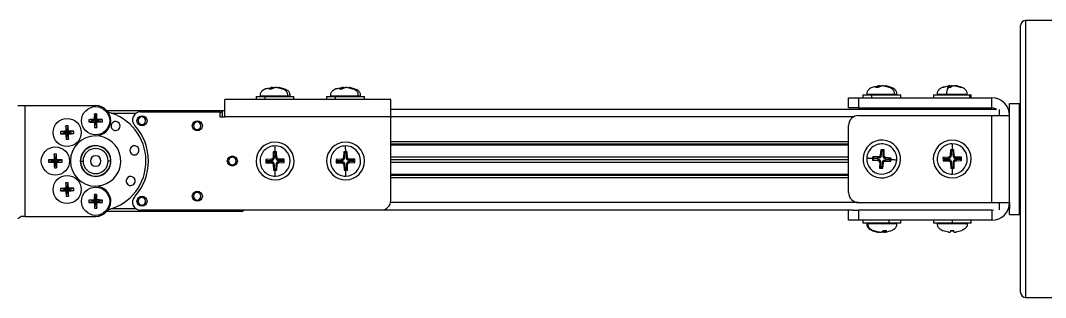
# Model space of a CAD drawing. Header units: millimetres. Extents: x 1258 to 2922, y -135 to 1239.
# Drawn here: x 2714.5 to 2816.4, y 868.8 to 896.3 of the extents above; entities that cross this region are included whole.
import ezdxf

# ---------------------------------------------------------------- set-up
doc = ezdxf.new("R2010")
doc.units = ezdxf.units.MM
doc.header["$LTSCALE"] = 6

msp = doc.modelspace()

# ---------------------------------------------------------------- linework, layer by layer
at = {"color": 7, "linetype": 'Continuous', "lineweight": 25}
for p, q in [((2813.95, 869.27), (2813.95, 895.77)), ((2822.1, 896.27), (2814.45, 896.27)), ((2739.49, 889.62), (2739.22, 889.49)), ((2739.22, 889.49), (2739.5, 889.49)), ((2739.43, 889.62), (2739.47, 889.62)), ((2739.51, 889.62), (2739.49, 889.62)), ((2739.5, 889.49), (2739.81, 889.62)), ((2739.54, 889.5), (2739.52, 889.63)), ((2739.63, 889.62), (2739.52, 889.59)), ((2739.68, 889.62), (2739.63, 889.62)), ((2739.81, 889.62), (2739.84, 889.62)), ((2740.01, 889.62), (2740.07, 889.62)), ((2740.07, 889.62), (2740.54, 889.49)), ((2740.18, 889.63), (2740.16, 889.55)), ((2740.26, 889.62), (2740.22, 889.62)), ((2740.71, 889.49), (2740.26, 889.62)), ((2746.49, 889.62), (2746.22, 889.49)), ((2746.22, 889.49), (2746.5, 889.49)), ((2746.43, 889.62), (2746.47, 889.62)), ((2746.51, 889.62), (2746.49, 889.62)), ((2746.5, 889.49), (2746.81, 889.62)), ((2746.54, 889.5), (2746.52, 889.63)), ((2746.63, 889.62), (2746.52, 889.59)), ((2746.68, 889.62), (2746.63, 889.62)), ((2746.81, 889.62), (2746.84, 889.62)), ((2747.01, 889.62), (2747.07, 889.62)), ((2747.07, 889.62), (2747.54, 889.49)), ((2747.26, 889.62), (2747.22, 889.62)), ((2747.71, 889.49), (2747.26, 889.62)), ((2799.79, 889.77), (2799.53, 889.64)), ((2799.53, 889.64), (2799.81, 889.64)), ((2799.73, 889.77), (2799.78, 889.77)), ((2799.82, 889.77), (2799.79, 889.77)), ((2799.81, 889.64), (2800.11, 889.77)), ((2799.84, 889.65), (2799.82, 889.78)), ((2799.93, 889.77), (2799.83, 889.74)), ((2799.98, 889.77), (2799.93, 889.77)), ((2800.11, 889.77), (2800.15, 889.77)), ((2800.32, 889.77), (2800.37, 889.77)), ((2800.37, 889.77), (2800.84, 889.64)), ((2800.48, 889.78), (2800.47, 889.7)), ((2800.57, 889.77), (2800.53, 889.77)), ((2801.01, 889.64), (2800.57, 889.77)), ((2806.22, 889.64), (2806.74, 889.77)), ((2806.32, 889.64), (2806.24, 889.64)), ((2806.82, 889.77), (2806.29, 889.63)), ((2806.84, 889.77), (2806.66, 889.64)), ((2806.73, 889.77), (2806.78, 889.77)), ((2806.85, 889.77), (2806.84, 889.77)), ((2806.87, 889.64), (2806.85, 889.78)), ((2806.92, 889.77), (2806.87, 889.77)), ((2806.97, 889.64), (2807.19, 889.77)), ((2807.11, 889.77), (2807.09, 889.77)), ((2807.19, 889.77), (2807.22, 889.77)), ((2807.38, 889.77), (2807.43, 889.77)), ((2807.43, 889.77), (2807.94, 889.64)), ((2808.01, 889.63), (2807.49, 889.77)), ((2807.57, 889.77), (2807.52, 889.77)), ((2808.06, 889.64), (2807.57, 889.77)), ((2807.94, 889.64), (2808.06, 889.64)), ((2751.35, 888.44), (2734.85, 888.44)), ((2734.85, 886.69), (2734.85, 888.44)), ((2737.97, 888.74), (2737.97, 888.44)), ((2737.97, 888.74), (2738.86, 888.74)), ((2738.35, 888.8), (2738.35, 888.74)), ((2738.86, 888.44), (2738.86, 888.74)), ((2738.86, 888.74), (2741.72, 888.74)), ((2739.05, 888.8), (2741.12, 888.8)), ((2739.05, 888.74), (2739.05, 888.8)), ((2741.35, 888.74), (2741.35, 888.8)), ((2741.72, 888.44), (2741.72, 888.74)), ((2744.97, 888.74), (2744.97, 888.44)), ((2744.97, 888.74), (2745.86, 888.74)), ((2745.35, 888.8), (2745.35, 888.74)), ((2745.86, 888.44), (2745.86, 888.74)), ((2745.86, 888.74), (2748.72, 888.74)), ((2746.05, 888.8), (2748.12, 888.8)), ((2746.05, 888.74), (2746.05, 888.8)), ((2748.35, 888.74), (2748.35, 888.8)), ((2748.72, 888.44), (2748.72, 888.74)), ((2751.35, 886.69), (2751.35, 888.44)), ((2796.85, 887.59), (2796.85, 888.59)), ((2796.85, 888.59), (2797.85, 888.59)), ((2797.85, 888.59), (2797.85, 887.59)), ((2797.85, 888.59), (2811.1, 888.59)), ((2798.28, 888.89), (2798.28, 888.59)), ((2798.28, 888.89), (2799.16, 888.89)), ((2798.65, 888.95), (2798.65, 888.89)), ((2799.16, 888.59), (2799.16, 888.89)), ((2799.16, 888.89), (2802.03, 888.89)), ((2799.36, 888.95), (2801.42, 888.95)), ((2799.36, 888.89), (2799.36, 888.95)), ((2801.65, 888.89), (2801.65, 888.95)), ((2802.03, 888.59), (2802.03, 888.89)), ((2805.28, 888.89), (2805.28, 888.59)), ((2805.28, 888.89), (2808.9, 888.89)), ((2805.65, 888.95), (2805.65, 888.89)), ((2806.6, 888.95), (2808.55, 888.95)), ((2808.55, 888.89), (2808.55, 888.95)), ((2808.65, 888.89), (2808.65, 888.95)), ((2808.9, 888.59), (2808.9, 888.89)), ((2808.9, 888.89), (2809.03, 888.89)), ((2809.03, 888.59), (2809.03, 888.89)), ((2811.1, 887.59), (2811.1, 888.59)), ((2714.28, 887.82), (2715.01, 887.82)), ((2715.01, 876.82), (2715.01, 887.82)), ((2715.01, 887.82), (2722.01, 887.82)), ((2811.55, 887.44), (2751.35, 887.44)), ((2797.85, 887.59), (2796.85, 887.59)), ((2797.85, 887.59), (2811.1, 887.59)), ((2799.4, 887.59), (2799.4, 887.44)), ((2800.9, 887.44), (2800.9, 887.59)), ((2806.4, 887.59), (2806.4, 887.44)), ((2807.9, 887.44), (2807.9, 887.59)), ((2811.85, 886.84), (2811.85, 887.43)), ((2812.85, 887.44), (2812.74, 887.44)), ((2812.85, 888.02), (2813.85, 888.02)), ((2812.85, 887.44), (2812.85, 888.02)), ((2812.85, 887.19), (2812.85, 887.44)), ((2813.85, 877.02), (2813.85, 888.02)), ((2722.01, 886.32), (2721.34, 886.42)), ((2721.88, 886.44), (2722.01, 886.32)), ((2722.01, 886.32), (2721.89, 886.99)), ((2722.01, 886.32), (2722.11, 886.99)), ((2722.01, 886.32), (2722.13, 886.45)), ((2722.01, 886.32), (2722.68, 886.44)), ((2723.13, 887.32), (2734.6, 887.32)), ((2723.57, 887.07), (2726.05, 887.07)), ((2726.48, 887.19), (2734.35, 887.19)), ((2734.6, 887.32), (2734.35, 887.07)), ((2734.35, 887.19), (2734.35, 886.69)), ((2734.35, 886.69), (2734.85, 886.69)), ((2734.6, 887.32), (2734.6, 886.69)), ((2734.6, 887.32), (2734.85, 887.32)), ((2751.35, 886.69), (2734.85, 886.69)), ((2751.35, 878.44), (2751.35, 886.69)), ((2797.85, 886.84), (2811.1, 886.84)), ((2811.1, 878.19), (2811.1, 886.84)), ((2811.1, 886.84), (2812.85, 886.84)), ((2812.85, 886.84), (2812.85, 887.19)), ((2812.85, 878.19), (2812.85, 886.84)), ((2719.18, 885.15), (2719.06, 885.82)), ((2719.18, 885.15), (2719.28, 885.82)), ((2722.01, 886.32), (2721.34, 886.2)), ((2722.01, 886.32), (2721.89, 886.19)), ((2722.01, 886.32), (2721.91, 885.65)), ((2722.14, 886.2), (2722.01, 886.32)), ((2722.01, 886.32), (2722.68, 886.22)), ((2722.01, 886.32), (2722.13, 885.65)), ((2796.85, 879.19), (2796.85, 885.84)), ((2719.18, 885.15), (2718.51, 885.25)), ((2719.18, 885.15), (2718.51, 885.02)), ((2719.05, 885.27), (2719.18, 885.15)), ((2719.18, 885.15), (2719.06, 885.02)), ((2719.18, 885.15), (2719.08, 884.47)), ((2719.18, 885.15), (2719.3, 885.27)), ((2719.18, 885.15), (2719.85, 885.27)), ((2719.31, 885.03), (2719.18, 885.15)), ((2719.18, 885.15), (2719.85, 885.05)), ((2719.18, 885.15), (2719.3, 884.48)), ((2813.95, 885.02), (2813.85, 885.02)), ((2796.85, 884.24), (2751.35, 884.24)), ((2796.85, 883.99), (2751.35, 883.99)), ((2796.85, 883.9), (2751.35, 883.9)), ((2800.06, 883.44), (2799.99, 882.91)), ((2800.38, 883.42), (2800.06, 883.44)), ((2800.15, 883.34), (2800.06, 883.44)), ((2800.12, 882.9), (2800.15, 883.34)), ((2800.15, 883.34), (2800.28, 883.33)), ((2800.28, 883.33), (2800.24, 882.89)), ((2800.28, 883.33), (2800.38, 883.42)), ((2800.37, 882.88), (2800.38, 883.42)), ((2806.97, 883.43), (2806.96, 882.89)), ((2807.07, 883.33), (2806.97, 883.43)), ((2807.08, 882.89), (2807.07, 883.33)), ((2807.07, 883.33), (2807.2, 883.33)), ((2807.2, 883.33), (2807.3, 883.44)), ((2807.2, 883.33), (2807.21, 882.9)), ((2807.33, 882.9), (2807.3, 883.44)), ((2718.01, 882.32), (2717.34, 882.42)), ((2718.01, 882.32), (2717.34, 882.2)), ((2717.88, 882.44), (2718.01, 882.32)), ((2718.01, 882.32), (2717.89, 882.99)), ((2718.01, 882.32), (2717.89, 882.19)), ((2718.01, 882.32), (2717.91, 881.65)), ((2718.01, 882.32), (2718.11, 882.99)), ((2718.01, 882.32), (2718.13, 882.45)), ((2718.01, 882.32), (2718.68, 882.44)), ((2718.01, 882.32), (2718.13, 881.65)), ((2718.14, 882.2), (2718.01, 882.32)), ((2718.01, 882.32), (2718.68, 882.22)), ((2720.51, 882.32), (2720.76, 882.32)), ((2723.51, 882.32), (2723.26, 882.32)), ((2739.47, 882.5), (2738.93, 882.47)), ((2738.93, 882.47), (2738.93, 882.14)), ((2739.03, 882.37), (2738.93, 882.47)), ((2739.03, 882.37), (2739.47, 882.38)), ((2739.03, 882.24), (2739.03, 882.37)), ((2739.52, 882.51), (2739.47, 882.5)), ((2739.47, 882.38), (2739.47, 882.5)), ((2739.67, 883.23), (2739.65, 882.69)), ((2739.65, 882.69), (2739.65, 882.64)), ((2739.78, 882.69), (2739.65, 882.69)), ((2739.77, 883.13), (2739.67, 883.23)), ((2739.78, 882.69), (2739.77, 883.13)), ((2739.77, 883.13), (2739.9, 883.13)), ((2739.9, 883.13), (2740, 883.24)), ((2739.9, 883.13), (2739.9, 882.7)), ((2739.9, 882.7), (2740.03, 882.7)), ((2740.03, 882.7), (2740, 883.24)), ((2740.04, 882.64), (2740.03, 882.7)), ((2740.22, 882.51), (2740.16, 882.52)), ((2740.22, 882.39), (2740.22, 882.51)), ((2740.76, 882.5), (2740.22, 882.51)), ((2740.22, 882.39), (2740.66, 882.4)), ((2740.66, 882.4), (2740.76, 882.5)), ((2740.66, 882.4), (2740.66, 882.27)), ((2740.76, 882.17), (2740.76, 882.5)), ((2746.47, 882.5), (2745.93, 882.47)), ((2745.93, 882.47), (2745.93, 882.14)), ((2746.03, 882.37), (2745.93, 882.47)), ((2746.03, 882.37), (2746.47, 882.38)), ((2746.03, 882.24), (2746.03, 882.37)), ((2746.52, 882.51), (2746.47, 882.5)), ((2746.47, 882.38), (2746.47, 882.5)), ((2746.67, 883.23), (2746.65, 882.69)), ((2746.65, 882.69), (2746.65, 882.64)), ((2746.78, 882.69), (2746.65, 882.69)), ((2746.77, 883.13), (2746.67, 883.23)), ((2746.78, 882.69), (2746.77, 883.13)), ((2746.77, 883.13), (2746.9, 883.13)), ((2746.9, 883.13), (2747, 883.24)), ((2746.9, 883.13), (2746.9, 882.7)), ((2746.9, 882.7), (2747.03, 882.7)), ((2747.03, 882.7), (2747, 883.24)), ((2747.04, 882.64), (2747.03, 882.7)), ((2747.22, 882.51), (2747.16, 882.52)), ((2747.22, 882.39), (2747.22, 882.51)), ((2747.76, 882.5), (2747.22, 882.51)), ((2747.22, 882.39), (2747.66, 882.4)), ((2747.66, 882.4), (2747.76, 882.5)), ((2747.66, 882.4), (2747.66, 882.27)), ((2747.76, 882.17), (2747.76, 882.5)), ((2796.85, 882.7), (2751.35, 882.7)), ((2796.85, 882.44), (2751.35, 882.44)), ((2799.34, 882.52), (2799.23, 882.42)), ((2799.23, 882.42), (2799.76, 882.36)), ((2799.79, 882.73), (2799.25, 882.75)), ((2799.34, 882.64), (2799.25, 882.75)), ((2799.34, 882.64), (2799.78, 882.61)), ((2799.34, 882.52), (2799.34, 882.64)), ((2799.77, 882.49), (2799.34, 882.52)), ((2799.77, 882.49), (2799.76, 882.36)), ((2799.76, 882.36), (2799.82, 882.35)), ((2799.78, 882.61), (2799.79, 882.73)), ((2799.85, 882.74), (2799.79, 882.73)), ((2799.99, 882.91), (2799.98, 882.85)), ((2800.12, 882.9), (2799.99, 882.91)), ((2800.24, 882.89), (2800.37, 882.88)), ((2800.37, 882.82), (2800.37, 882.88)), ((2800.46, 882.3), (2800.51, 882.3)), ((2800.54, 882.68), (2800.48, 882.69)), ((2800.52, 882.43), (2800.51, 882.3)), ((2800.51, 882.3), (2801.05, 882.29)), ((2800.96, 882.39), (2800.52, 882.43)), ((2800.53, 882.55), (2800.54, 882.68)), ((2800.53, 882.55), (2800.97, 882.52)), ((2801.08, 882.61), (2800.54, 882.68)), ((2800.97, 882.52), (2800.96, 882.39)), ((2800.96, 882.39), (2801.05, 882.29)), ((2800.97, 882.52), (2801.08, 882.61)), ((2806.77, 882.7), (2806.23, 882.67)), ((2806.23, 882.67), (2806.24, 882.34)), ((2806.34, 882.57), (2806.23, 882.67)), ((2806.34, 882.44), (2806.24, 882.34)), ((2806.24, 882.34), (2806.78, 882.33)), ((2806.34, 882.57), (2806.78, 882.58)), ((2806.34, 882.44), (2806.34, 882.57)), ((2806.78, 882.45), (2806.34, 882.44)), ((2806.83, 882.71), (2806.77, 882.7)), ((2806.78, 882.58), (2806.77, 882.7)), ((2806.78, 882.45), (2806.78, 882.33)), ((2806.78, 882.33), (2806.83, 882.32)), ((2806.96, 882.89), (2806.95, 882.84)), ((2807.08, 882.89), (2806.96, 882.89)), ((2807.21, 882.9), (2807.33, 882.9)), ((2807.34, 882.84), (2807.33, 882.9)), ((2807.52, 882.71), (2807.47, 882.72)), ((2807.47, 882.33), (2807.53, 882.34)), ((2807.52, 882.59), (2807.52, 882.71)), ((2808.06, 882.7), (2807.52, 882.71)), ((2807.52, 882.59), (2807.96, 882.6)), ((2807.97, 882.47), (2807.53, 882.46)), ((2807.53, 882.46), (2807.53, 882.34)), ((2807.53, 882.34), (2808.07, 882.37)), ((2807.96, 882.6), (2808.06, 882.7)), ((2807.96, 882.6), (2807.97, 882.47)), ((2807.97, 882.47), (2808.07, 882.37)), ((2808.07, 882.37), (2808.06, 882.7)), ((2739.03, 882.24), (2738.93, 882.14)), ((2738.93, 882.14), (2739.47, 882.13)), ((2739.47, 882.25), (2739.03, 882.24)), ((2739.47, 882.25), (2739.47, 882.13)), ((2739.47, 882.13), (2739.53, 882.12)), ((2739.66, 882), (2739.67, 881.94)), ((2739.79, 881.94), (2739.67, 881.94)), ((2739.67, 881.94), (2739.7, 881.4)), ((2739.8, 881.51), (2739.7, 881.4)), ((2739.8, 881.51), (2739.79, 881.94)), ((2739.92, 881.51), (2739.8, 881.51)), ((2739.92, 881.95), (2740.04, 881.95)), ((2739.92, 881.95), (2739.92, 881.51)), ((2739.92, 881.51), (2740.03, 881.41)), ((2740.03, 881.41), (2740.04, 881.95)), ((2740.04, 881.95), (2740.05, 882)), ((2740.17, 882.13), (2740.22, 882.14)), ((2740.66, 882.27), (2740.22, 882.26)), ((2740.22, 882.26), (2740.22, 882.14)), ((2740.22, 882.14), (2740.76, 882.17)), ((2740.66, 882.27), (2740.76, 882.17)), ((2746.03, 882.24), (2745.93, 882.14)), ((2745.93, 882.14), (2746.47, 882.13)), ((2746.47, 882.25), (2746.03, 882.24)), ((2746.47, 882.25), (2746.47, 882.13)), ((2746.47, 882.13), (2746.53, 882.12)), ((2746.66, 882), (2746.67, 881.94)), ((2746.79, 881.94), (2746.67, 881.94)), ((2746.67, 881.94), (2746.7, 881.4)), ((2746.8, 881.51), (2746.7, 881.4)), ((2746.8, 881.51), (2746.79, 881.94)), ((2746.92, 881.51), (2746.8, 881.51)), ((2746.92, 881.95), (2747.04, 881.95)), ((2746.92, 881.95), (2746.92, 881.51)), ((2746.92, 881.51), (2747.03, 881.41)), ((2747.03, 881.41), (2747.04, 881.95)), ((2747.04, 881.95), (2747.05, 882)), ((2747.17, 882.13), (2747.22, 882.14)), ((2747.66, 882.27), (2747.22, 882.26)), ((2747.22, 882.26), (2747.22, 882.14)), ((2747.22, 882.14), (2747.76, 882.17)), ((2747.66, 882.27), (2747.76, 882.17)), ((2796.85, 882.18), (2751.35, 882.18)), ((2799.94, 882.16), (2799.92, 881.62)), ((2800.03, 881.71), (2799.92, 881.62)), ((2799.92, 881.62), (2800.25, 881.6)), ((2799.93, 882.22), (2799.94, 882.16)), ((2800.06, 882.15), (2799.94, 882.16)), ((2800.03, 881.71), (2800.06, 882.15)), ((2800.15, 881.7), (2800.03, 881.71)), ((2800.19, 882.14), (2800.15, 881.7)), ((2800.15, 881.7), (2800.25, 881.6)), ((2800.19, 882.14), (2800.31, 882.13)), ((2800.25, 881.6), (2800.31, 882.13)), ((2800.31, 882.13), (2800.32, 882.19)), ((2806.96, 882.2), (2806.97, 882.14)), ((2807.09, 882.14), (2806.97, 882.14)), ((2806.97, 882.14), (2807, 881.6)), ((2807.1, 881.71), (2807, 881.6)), ((2807.1, 881.71), (2807.09, 882.14)), ((2807.23, 881.71), (2807.1, 881.71)), ((2807.22, 882.15), (2807.34, 882.15)), ((2807.22, 882.15), (2807.23, 881.71)), ((2807.23, 881.71), (2807.33, 881.61)), ((2807.33, 881.61), (2807.34, 882.15)), ((2807.34, 882.15), (2807.35, 882.2)), ((2796.85, 880.99), (2751.35, 880.99)), ((2796.85, 880.89), (2751.35, 880.89)), ((2796.85, 880.64), (2751.35, 880.64)), ((2719.18, 879.49), (2718.51, 879.59)), ((2719.18, 879.49), (2718.51, 879.37)), ((2719.05, 879.61), (2719.18, 879.49)), ((2719.18, 879.49), (2719.06, 880.16)), ((2719.18, 879.49), (2719.06, 879.36)), ((2719.18, 879.49), (2719.08, 878.82)), ((2719.18, 879.49), (2719.28, 880.16)), ((2719.18, 879.49), (2719.3, 879.62)), ((2719.18, 879.49), (2719.85, 879.61)), ((2719.31, 879.37), (2719.18, 879.49)), ((2719.18, 879.49), (2719.85, 879.39)), ((2719.18, 879.49), (2719.3, 878.82)), ((2722.01, 879.82), (2722.67, 879.91)), ((2813.95, 880.02), (2813.85, 880.02)), ((2722.01, 878.32), (2721.34, 878.42)), ((2722.01, 878.32), (2721.34, 878.2)), ((2721.88, 878.44), (2722.01, 878.32)), ((2722.01, 878.32), (2721.89, 878.99)), ((2722.01, 878.32), (2721.89, 878.19)), ((2722.01, 878.32), (2721.91, 877.65)), ((2722.01, 878.32), (2722.11, 878.99)), ((2722.01, 878.32), (2722.13, 878.45)), ((2722.01, 878.32), (2722.68, 878.44)), ((2722.01, 878.32), (2722.13, 877.65)), ((2722.14, 878.2), (2722.01, 878.32)), ((2722.01, 878.32), (2722.68, 878.22)), ((2734.6, 877.32), (2723.13, 877.32)), ((2726.05, 877.57), (2723.57, 877.57)), ((2750.35, 877.44), (2726.48, 877.44)), ((2734.47, 877.44), (2734.6, 877.32)), ((2734.6, 877.44), (2734.6, 877.32)), ((2736.5, 877.32), (2734.6, 877.32)), ((2797.32, 877.44), (2750.35, 877.44)), ((2796.85, 876.44), (2796.85, 877.44)), ((2797.32, 877.44), (2797.85, 877.44)), ((2797.85, 878.19), (2811.1, 878.19)), ((2797.85, 877.44), (2797.85, 876.44)), ((2811.1, 877.44), (2797.85, 877.44)), ((2811.1, 878.19), (2812.85, 878.19)), ((2811.1, 877.44), (2811.1, 876.44)), ((2811.85, 877.46), (2811.85, 878.19)), ((2812.85, 877.59), (2812.74, 877.59)), ((2812.85, 878.19), (2812.85, 877.84)), ((2812.85, 877.84), (2812.85, 877.59)), ((2812.85, 877.02), (2812.85, 877.59)), ((2714.28, 876.6), (2714.58, 876.82)), ((2715.01, 876.82), (2714.58, 876.82)), ((2715.01, 876.82), (2722.01, 876.82)), ((2797.85, 876.44), (2796.85, 876.44)), ((2811.1, 876.44), (2797.85, 876.44)), ((2798.28, 876.44), (2798.28, 876.14)), ((2800.84, 876.44), (2800.84, 876.14)), ((2802.03, 876.14), (2802.03, 876.44)), ((2805.28, 876.44), (2805.28, 876.14)), ((2807.15, 876.44), (2807.15, 876.14)), ((2809.03, 876.14), (2809.03, 876.44)), ((2812.85, 877.02), (2813.85, 877.02)), ((2800.84, 876.14), (2798.28, 876.14)), ((2798.65, 876.14), (2798.65, 876.09)), ((2800.7, 876.09), (2798.76, 876.09)), ((2799.24, 875.4), (2799.73, 875.27)), ((2799.87, 875.27), (2799.36, 875.4)), ((2799.73, 875.27), (2799.78, 875.27)), ((2799.93, 875.27), (2799.87, 875.27)), ((2800.11, 875.27), (2800.09, 875.27)), ((2800.33, 875.4), (2800.11, 875.27)), ((2800.19, 875.27), (2800.22, 875.27)), ((2800.64, 875.4), (2800.33, 875.4)), ((2800.38, 875.27), (2800.43, 875.27)), ((2800.43, 875.4), (2800.45, 875.26)), ((2800.45, 875.27), (2800.46, 875.27)), ((2800.46, 875.27), (2800.64, 875.4)), ((2800.7, 876.14), (2800.7, 876.09)), ((2802.03, 876.14), (2800.84, 876.14)), ((2801.65, 876.09), (2801.65, 876.14)), ((2807.15, 876.14), (2805.28, 876.14)), ((2805.65, 876.14), (2805.65, 876.09)), ((2807.15, 876.09), (2805.65, 876.09)), ((2806.78, 875.27), (2806.24, 875.4)), ((2806.83, 875.27), (2806.78, 875.27)), ((2806.78, 875.27), (2806.83, 875.27)), ((2806.99, 875.4), (2806.96, 875.27)), ((2806.96, 875.27), (2806.96, 875.27)), ((2807.32, 875.4), (2806.99, 875.4)), ((2806.99, 875.4), (2807.32, 875.4)), ((2809.03, 876.14), (2807.15, 876.14)), ((2807.15, 876.14), (2807.15, 876.09)), ((2808.65, 876.09), (2807.15, 876.09)), ((2807.34, 875.27), (2807.32, 875.4)), ((2807.35, 875.27), (2807.34, 875.27)), ((2807.53, 875.27), (2807.47, 875.27)), ((2807.47, 875.27), (2807.53, 875.27)), ((2808.07, 875.4), (2807.53, 875.27)), ((2808.65, 876.09), (2808.65, 876.14)), ((2814.45, 868.77), (2818.4, 868.77))]:
    msp.add_line(p, q, dxfattribs=at)
at = {"color": 8, "linetype": 'Continuous', "lineweight": 25}
for p, q in [((2814.45, 896.27), (2814.45, 868.77)), ((2739.51, 889.49), (2739.49, 889.62)), ((2746.51, 889.49), (2746.49, 889.62)), ((2799.81, 889.64), (2799.79, 889.77)), ((2806.86, 889.64), (2806.84, 889.77)), ((2806.87, 889.7), (2806.87, 889.77)), ((2807.12, 889.71), (2807.11, 889.77)), ((2738.35, 888.8), (2739.05, 888.8)), ((2741.12, 888.8), (2741.35, 888.8)), ((2745.35, 888.8), (2746.05, 888.8)), ((2748.12, 888.8), (2748.35, 888.8)), ((2798.65, 888.95), (2799.36, 888.95)), ((2801.42, 888.95), (2801.65, 888.95)), ((2805.65, 888.95), (2806.6, 888.95)), ((2808.55, 888.95), (2808.65, 888.95)), ((2799.75, 887.44), (2799.75, 887.59)), ((2807.85, 887.44), (2807.85, 887.59)), ((2797.32, 886.69), (2751.35, 886.69)), ((2812.85, 887.19), (2812.81, 887.19)), ((2797.85, 878.19), (2751.31, 878.19)), ((2812.85, 877.84), (2812.81, 877.84)), ((2798.76, 876.09), (2798.65, 876.09)), ((2800.18, 875.33), (2800.19, 875.27)), ((2800.44, 875.35), (2800.43, 875.27)), ((2800.44, 875.4), (2800.46, 875.27)), ((2801.65, 876.09), (2800.7, 876.09))]:
    msp.add_line(p, q, dxfattribs=at)
at = {"color": 7, "linetype": 'Continuous', "lineweight": 25, "flags": 128}
msp.add_lwpolyline([(2811.1, 877.44), (2811.24, 877.46), (2811.25, 877.46)], dxfattribs=at)
at = {"color": 7, "linetype": 'Continuous', "lineweight": 25}
for centre, radius in [((2722.01, 886.32), 1.4), ((2719.18, 885.15), 1.4), ((2726.62, 886.32), 0.5), ((2732.12, 885.82), 0.5), ((2718.01, 882.32), 1.4), ((2735.6, 882.32), 0.5), ((2719.18, 879.49), 1.4), ((2722.01, 878.32), 1.4), ((2732.12, 878.82), 0.5), ((2726.62, 878.32), 0.5)]:
    msp.add_circle(centre, radius, dxfattribs=at)
for centre, radius, start, end in [((2814.45, 895.77), 0.5, 90, 180), ((2811.1, 886.84), 1.75, 0, 90), ((2722.01, 886.32), 1.5, 0, 90), ((2811.1, 886.84), 0.75, 51.2419, 90), ((2722.3, 869.09), 17.36, 91.3677, 93.1746), ((2724.9, 886.37), 3.56, 179.1873, 182.7885), ((2739.24, 886.63), 17.36, 178.8013, 180.6082), ((2722.06, 883.43), 3.56, 89.1873, 92.7885), ((2704.78, 886.03), 17.36, 1.3677, 3.1746), ((2722.32, 869.09), 17.36, 88.8013, 90.6082), ((2719.12, 886.27), 3.56, 359.1873, 2.7885), ((2722.01, 882.32), 5, 285.3534, 75.6385), ((2726.48, 886.39), 0.8, 90, 222.3419), ((2726.6, 886.32), 0.375, 160.5288, 180), ((2726.6, 886.32), 0.375, 19.4712, 160.5288), ((2726.6, 886.32), 0.375, 0, 19.4712), ((2797.85, 885.84), 1, 90, 180), ((2736.41, 885.45), 17.36, 178.8013, 180.6082), ((2719.23, 882.26), 3.56, 89.1873, 92.7885), ((2701.95, 884.86), 17.36, 1.3677, 3.1746), ((2721.7, 903.55), 17.36, 268.8013, 270.6082), ((2739.24, 886.61), 17.36, 181.3677, 183.1746), ((2721.96, 889.21), 3.56, 269.1873, 272.7885), ((2722.01, 886.32), 1.5, 270, 0), ((2704.78, 886.01), 17.36, 358.8013, 0.6082), ((2721.72, 903.55), 17.36, 271.3677, 273.1746), ((2723.99, 885.8), 0.45, 15.3534, 195.3534), ((2723.99, 885.8), 0.45, 195.3534, 15.3534), ((2722.01, 882.32), 5.25, 317.6581, 42.3419), ((2726.6, 886.32), 0.375, 180, 0), ((2732.1, 885.82), 0.375, 0, 180), ((2732.1, 885.82), 0.375, 180, 0), ((2719.47, 867.92), 17.36, 91.3677, 93.1746), ((2722.07, 885.2), 3.56, 179.1873, 182.7885), ((2718.87, 902.38), 17.36, 268.8013, 270.6082), ((2736.41, 885.44), 17.36, 181.3677, 183.1746), ((2719.13, 888.04), 3.56, 269.1873, 272.7885), ((2719.49, 867.92), 17.36, 88.8013, 90.6082), ((2701.95, 884.84), 17.36, 358.8013, 0.6082), ((2718.89, 902.38), 17.36, 271.3677, 273.1746), ((2722.01, 882.32), 2.5, 90, 270), ((2716.29, 885.1), 3.56, 359.1873, 2.7885), ((2722.01, 882.32), 2.5, 285.3534, 90), ((2800.15, 882.52), 1.87, 85.6524, 265.6524), ((2800.15, 882.52), 1.87, 265.6524, 85.6524), ((2807.15, 882.52), 1.88, 0.9879, 180.9879), ((2722.01, 882.32), 1.53, 105.3534, 285.3534), ((2722.01, 882.32), 1.5, 0, 180), ((2722.01, 882.32), 1.25, 0, 180), ((2722.01, 882.32), 1.53, 285.3534, 105.3534), ((2725.87, 883.38), 0.45, 105.3534, 285.3534), ((2725.87, 883.38), 0.45, 285.3534, 105.3534), ((2739.85, 882.32), 1.88, 0.9879, 180.9879), ((2739.85, 882.32), 1.5, 90.9879, 180.9879), ((2739.85, 882.32), 1.5, 0.9879, 90.9879), ((2746.85, 882.32), 1.88, 0.9879, 180.9879), ((2746.85, 882.32), 1.5, 90.9879, 180.9879), ((2746.85, 882.32), 1.5, 0.9879, 90.9879), ((2800.15, 882.52), 1.5, 85.6524, 175.6524), ((2800.15, 882.52), 1.5, 355.6524, 85.6524), ((2807.15, 882.52), 1.5, 90.9879, 180.9879), ((2807.15, 882.52), 1.5, 0.9879, 90.9879), ((2718.3, 865.09), 17.36, 91.3677, 93.1746), ((2720.9, 882.37), 3.56, 179.1873, 182.7885), ((2735.24, 882.63), 17.36, 178.8013, 180.6082), ((2718.06, 879.43), 3.56, 89.1873, 92.7885), ((2700.78, 882.03), 17.36, 1.3677, 3.1746), ((2718.32, 865.09), 17.36, 88.8013, 90.6082), ((2715.12, 882.27), 3.56, 359.1873, 2.7885), ((2722.01, 882.32), 1.5, 180, 0), ((2722.01, 882.32), 1.25, 180, 0), ((2722.01, 882.32), 0.525, 0, 180), ((2722.01, 882.32), 0.525, 180, 0), ((2735.6, 882.32), 0.375, 70.5288, 289.4712), ((2735.6, 882.32), 0.375, 360, 70.5288), ((2735.6, 882.32), 0.375, 289.4712, 360), ((2739.85, 882.32), 1.88, 180.9879, 0.9879), ((2739.85, 882.32), 1.5, 180.9879, 270.9879), ((2739.47, 882.69), 0.312, 270.9879, 0.9879), ((2739.85, 882.32), 1.5, 270.9879, 0.9879), ((2740.21, 882.7), 0.312, 180.9879, 270.9879), ((2746.85, 882.32), 1.88, 180.9879, 0.9879), ((2746.85, 882.32), 1.5, 180.9879, 270.9879), ((2746.47, 882.69), 0.312, 270.9879, 0.9879), ((2746.85, 882.32), 1.5, 270.9879, 0.9879), ((2747.21, 882.7), 0.312, 180.9879, 270.9879), ((2800.15, 882.52), 1.5, 175.6524, 265.6524), ((2799.75, 882.17), 0.312, 355.6524, 85.6524), ((2799.81, 882.92), 0.312, 265.6524, 355.6524), ((2800.15, 882.52), 1.5, 265.6524, 355.6524), ((2800.5, 882.12), 0.312, 85.6524, 175.6524), ((2800.55, 882.87), 0.312, 175.6524, 265.6524), ((2807.15, 882.52), 1.88, 180.9879, 0.9879), ((2807.15, 882.52), 1.5, 180.9879, 270.9879), ((2806.77, 882.89), 0.312, 270.9879, 0.9879), ((2806.78, 882.14), 0.312, 0.9879, 90.9879), ((2807.15, 882.52), 1.5, 270.9879, 0.9879), ((2807.52, 882.9), 0.312, 180.9879, 270.9879), ((2807.53, 882.15), 0.312, 90.9879, 180.9879), ((2717.7, 899.55), 17.36, 268.8013, 270.6082), ((2735.24, 882.61), 17.36, 181.3677, 183.1746), ((2717.96, 885.21), 3.56, 269.1873, 272.7885), ((2700.78, 882.01), 17.36, 358.8013, 0.6082), ((2717.72, 899.55), 17.36, 271.3677, 273.1746), ((2739.48, 881.94), 0.312, 0.9879, 90.9879), ((2740.23, 881.95), 0.312, 90.9879, 180.9879), ((2746.48, 881.94), 0.312, 0.9879, 90.9879), ((2747.23, 881.95), 0.312, 90.9879, 180.9879), ((2725.49, 880.34), 0.45, 15.3534, 195.3534), ((2725.49, 880.34), 0.45, 195.3534, 15.3534), ((2719.47, 862.26), 17.36, 91.3677, 93.1746), ((2722.07, 879.54), 3.56, 179.1873, 182.7885), ((2718.87, 896.72), 17.36, 268.8013, 270.6082), ((2736.41, 879.8), 17.36, 178.8013, 180.6082), ((2719.23, 876.6), 3.56, 89.1873, 92.7885), ((2736.41, 879.78), 17.36, 181.3677, 183.1746), ((2701.95, 879.2), 17.36, 1.3677, 3.1746), ((2719.49, 862.26), 17.36, 88.8013, 90.6082), ((2701.95, 879.18), 17.36, 358.8013, 0.6082), ((2718.89, 896.72), 17.36, 271.3677, 273.1746), ((2716.29, 879.44), 3.56, 359.1873, 2.7885), ((2722.01, 878.32), 1.5, 0, 90), ((2719.13, 882.38), 3.56, 269.1873, 272.7885), ((2722.3, 861.09), 17.36, 91.3677, 93.1746), ((2724.9, 878.37), 3.56, 179.1873, 182.7885), ((2739.24, 878.63), 17.36, 178.8013, 180.6082), ((2722.06, 875.43), 3.56, 89.1873, 92.7885), ((2722.01, 878.32), 1.5, 270, 0), ((2704.78, 878.03), 17.36, 1.3677, 3.1746), ((2722.32, 861.09), 17.36, 88.8013, 90.6082), ((2721.72, 895.55), 17.36, 271.3677, 273.1746), ((2719.12, 878.27), 3.56, 359.1873, 2.7885), ((2723.07, 878.46), 0.45, 347.9683, 27.3851), ((2726.48, 878.24), 0.8, 137.6581, 270), ((2726.6, 878.32), 0.375, 0, 180), ((2726.6, 878.32), 0.375, 180, 199.4712), ((2726.6, 878.32), 0.375, 340.5288, 0), ((2732.1, 878.82), 0.375, 0, 180), ((2732.1, 878.82), 0.375, 180, 0), ((2750.35, 878.44), 1, 270, 0), ((2797.85, 879.19), 1, 180, 270), ((2721.7, 895.55), 17.36, 268.8013, 270.6082), ((2739.24, 878.61), 17.36, 181.3677, 183.1746), ((2721.96, 881.21), 3.56, 269.1873, 272.7885), ((2704.78, 878.01), 17.36, 358.8013, 0.6082), ((2726.6, 878.32), 0.375, 199.4712, 340.5288), ((2736.5, 877.67), 0.35, 270, 319.9948), ((2811.1, 878.19), 1.75, 270, 0), ((2814.45, 869.27), 0.5, 180, 270)]:
    msp.add_arc(centre, radius, start, end, dxfattribs=at)
for points, knots in [([(2739.23, 889.55), (2739.08, 889.52), (2738.81, 889.47), (2738.54, 889.28), (2738.41, 889.11), (2738.36, 888.97), (2738.35, 888.86), (2738.35, 888.8)], [0, 0, 0, 0, 0.354984, 0.648556, 0.74973, 0.862405, 1, 1, 1, 1]), ([(2739.03, 889.49), (2739.03, 889.49), (2739.01, 889.49), (2739, 889.49), (2738.98, 889.49)], [0, 0, 0, 0, 0.253131, 1, 1, 1, 1]), ([(2739.51, 889.62), (2739.51, 889.62), (2739.52, 889.62), (2739.51, 889.62), (2739.5, 889.62), (2739.48, 889.62), (2739.47, 889.62)], [0, 0, 0, 0, 0.2502728, 0.5, 0.7497272, 1, 1, 1, 1]), ([(2739.68, 889.62), (2739.69, 889.62), (2739.72, 889.62), (2739.77, 889.62), (2739.81, 889.62), (2739.84, 889.62), (2739.85, 889.62)], [0, 0, 0, 0, 0.250273, 0.5, 0.749727, 1, 1, 1, 1]), ([(2740.01, 889.62), (2740, 889.62), (2739.97, 889.62), (2739.92, 889.62), (2739.88, 889.62), (2739.86, 889.62), (2739.84, 889.62)], [0, 0, 0, 0, 0.250273, 0.5, 0.749727, 1, 1, 1, 1]), ([(2740.18, 889.62), (2740.18, 889.62), (2740.17, 889.62), (2740.18, 889.62), (2740.19, 889.62), (2740.21, 889.62), (2740.22, 889.62)], [0, 0, 0, 0, 0.2502728, 0.5, 0.7497272, 1, 1, 1, 1]), ([(2740.54, 889.49), (2740.55, 889.49), (2740.58, 889.49), (2740.61, 889.49), (2740.62, 889.49)], [0, 0, 0, 0, 0.560075, 1, 1, 1, 1]), ([(2741.12, 888.8), (2741.12, 888.88), (2741.11, 889.02), (2741.02, 889.18), (2740.86, 889.35), (2740.72, 889.43), (2740.62, 889.49)], [0, 0, 0, 0, 0.233001, 0.418435, 0.591328, 1, 1, 1, 1]), ([(2740.62, 889.49), (2740.64, 889.49), (2740.67, 889.49), (2740.7, 889.49), (2740.71, 889.49)], [0, 0, 0, 0, 0.5598693, 1, 1, 1, 1]), ([(2741.35, 888.8), (2741.34, 888.86), (2741.34, 888.97), (2741.28, 889.11), (2741.15, 889.27), (2740.95, 889.44), (2740.74, 889.48), (2740.66, 889.49)], [0, 0, 0, 0, 0.16327, 0.29697, 0.417023, 0.765375, 1, 1, 1, 1]), ([(2746.23, 889.55), (2746.08, 889.52), (2745.81, 889.47), (2745.54, 889.28), (2745.41, 889.11), (2745.36, 888.97), (2745.35, 888.86), (2745.35, 888.8)], [0, 0, 0, 0, 0.354984, 0.648556, 0.74973, 0.862405, 1, 1, 1, 1]), ([(2746.03, 889.49), (2746.03, 889.49), (2746.01, 889.49), (2746, 889.49), (2745.98, 889.49)], [0, 0, 0, 0, 0.253131, 1, 1, 1, 1]), ([(2746.51, 889.62), (2746.51, 889.62), (2746.52, 889.62), (2746.51, 889.62), (2746.5, 889.62), (2746.48, 889.62), (2746.47, 889.62)], [0, 0, 0, 0, 0.2502728, 0.5, 0.7497272, 1, 1, 1, 1]), ([(2746.68, 889.62), (2746.69, 889.62), (2746.72, 889.62), (2746.77, 889.62), (2746.81, 889.62), (2746.84, 889.62), (2746.85, 889.62)], [0, 0, 0, 0, 0.250273, 0.5, 0.749727, 1, 1, 1, 1]), ([(2747.01, 889.62), (2747, 889.62), (2746.97, 889.62), (2746.92, 889.62), (2746.88, 889.62), (2746.86, 889.62), (2746.84, 889.62)], [0, 0, 0, 0, 0.250273, 0.5, 0.749727, 1, 1, 1, 1]), ([(2747.18, 889.62), (2747.18, 889.62), (2747.17, 889.62), (2747.18, 889.62), (2747.19, 889.62), (2747.21, 889.62), (2747.22, 889.62)], [0, 0, 0, 0, 0.2502728, 0.5, 0.7497272, 1, 1, 1, 1]), ([(2747.54, 889.49), (2747.55, 889.49), (2747.58, 889.49), (2747.61, 889.49), (2747.62, 889.49)], [0, 0, 0, 0, 0.560075, 1, 1, 1, 1]), ([(2748.12, 888.8), (2748.12, 888.88), (2748.11, 889.02), (2748.02, 889.18), (2747.86, 889.35), (2747.72, 889.43), (2747.62, 889.49)], [0, 0, 0, 0, 0.233001, 0.418435, 0.591328, 1, 1, 1, 1]), ([(2747.62, 889.49), (2747.64, 889.49), (2747.67, 889.49), (2747.7, 889.49), (2747.71, 889.49)], [0, 0, 0, 0, 0.5598693, 1, 1, 1, 1]), ([(2748.35, 888.8), (2748.34, 888.86), (2748.34, 888.97), (2748.28, 889.11), (2748.15, 889.27), (2747.95, 889.44), (2747.74, 889.48), (2747.66, 889.49)], [0, 0, 0, 0, 0.16327, 0.29697, 0.417023, 0.765375, 1, 1, 1, 1]), ([(2799.53, 889.7), (2799.38, 889.67), (2799.11, 889.62), (2798.85, 889.43), (2798.71, 889.26), (2798.66, 889.12), (2798.65, 889.01), (2798.65, 888.95)], [0, 0, 0, 0, 0.354984, 0.648556, 0.74973, 0.862405, 1, 1, 1, 1]), ([(2799.34, 889.64), (2799.33, 889.64), (2799.32, 889.64), (2799.3, 889.64), (2799.29, 889.64)], [0, 0, 0, 0, 0.253131, 1, 1, 1, 1]), ([(2799.82, 889.77), (2799.82, 889.77), (2799.82, 889.77), (2799.82, 889.77), (2799.8, 889.77), (2799.79, 889.77), (2799.78, 889.77)], [0, 0, 0, 0, 0.250273, 0.5, 0.749727, 1, 1, 1, 1]), ([(2799.98, 889.77), (2800, 889.77), (2800.03, 889.77), (2800.07, 889.77), (2800.12, 889.77), (2800.14, 889.77), (2800.15, 889.77)], [0, 0, 0, 0, 0.250273, 0.5, 0.749727, 1, 1, 1, 1]), ([(2800.32, 889.77), (2800.3, 889.77), (2800.27, 889.77), (2800.23, 889.77), (2800.18, 889.77), (2800.16, 889.77), (2800.15, 889.77)], [0, 0, 0, 0, 0.250273, 0.5, 0.749727, 1, 1, 1, 1]), ([(2800.49, 889.77), (2800.48, 889.77), (2800.48, 889.77), (2800.48, 889.77), (2800.5, 889.77), (2800.52, 889.77), (2800.53, 889.77)], [0, 0, 0, 0, 0.250273, 0.5, 0.749727, 1, 1, 1, 1]), ([(2800.84, 889.64), (2800.86, 889.64), (2800.89, 889.64), (2800.92, 889.64), (2800.93, 889.64)], [0, 0, 0, 0, 0.560075, 1, 1, 1, 1]), ([(2801.42, 888.95), (2801.42, 889.03), (2801.41, 889.17), (2801.33, 889.33), (2801.17, 889.5), (2801.03, 889.58), (2800.93, 889.64)], [0, 0, 0, 0, 0.2330012, 0.4184346, 0.591328, 1, 1, 1, 1]), ([(2800.93, 889.64), (2800.94, 889.64), (2800.97, 889.64), (2801, 889.64), (2801.01, 889.64)], [0, 0, 0, 0, 0.559869, 1, 1, 1, 1]), ([(2801.65, 888.95), (2801.65, 889.01), (2801.64, 889.12), (2801.59, 889.26), (2801.45, 889.42), (2801.25, 889.59), (2801.05, 889.63), (2800.96, 889.64)], [0, 0, 0, 0, 0.16327, 0.29697, 0.417023, 0.765375, 1, 1, 1, 1]), ([(2806.29, 889.63), (2806.22, 889.62), (2806.04, 889.58), (2805.85, 889.42), (2805.71, 889.26), (2805.66, 889.12), (2805.65, 889.01), (2805.65, 888.95)], [0, 0, 0, 0, 0.195474, 0.561645, 0.687838, 0.828378, 1, 1, 1, 1]), ([(2806.6, 888.95), (2806.61, 889.03), (2806.61, 889.17), (2806.65, 889.33), (2806.71, 889.5), (2806.77, 889.58), (2806.82, 889.64)], [0, 0, 0, 0, 0.233001, 0.418435, 0.591328, 1, 1, 1, 1]), ([(2806.66, 889.64), (2806.69, 889.64), (2806.74, 889.64), (2806.79, 889.64), (2806.82, 889.64)], [0, 0, 0, 0, 0.560075, 1, 1, 1, 1]), ([(2806.85, 889.77), (2806.85, 889.77), (2806.85, 889.77), (2806.84, 889.77), (2806.82, 889.77), (2806.79, 889.77), (2806.78, 889.77)], [0, 0, 0, 0, 0.250273, 0.5, 0.749727, 1, 1, 1, 1]), ([(2806.82, 889.64), (2806.85, 889.64), (2806.9, 889.64), (2806.95, 889.64), (2806.97, 889.64)], [0, 0, 0, 0, 0.5598693, 1, 1, 1, 1]), ([(2806.92, 889.77), (2806.94, 889.77), (2806.97, 889.77), (2807.01, 889.77), (2807.05, 889.77), (2807.08, 889.77), (2807.09, 889.77)], [0, 0, 0, 0, 0.250273, 0.5, 0.749727, 1, 1, 1, 1]), ([(2807.38, 889.77), (2807.36, 889.77), (2807.33, 889.77), (2807.29, 889.77), (2807.25, 889.77), (2807.23, 889.77), (2807.22, 889.77)], [0, 0, 0, 0, 0.250273, 0.5, 0.749727, 1, 1, 1, 1]), ([(2807.45, 889.77), (2807.45, 889.77), (2807.45, 889.77), (2807.46, 889.77), (2807.49, 889.77), (2807.51, 889.77), (2807.52, 889.77)], [0, 0, 0, 0, 0.2502728, 0.5, 0.7497272, 1, 1, 1, 1]), ([(2808.65, 888.95), (2808.65, 889.01), (2808.64, 889.12), (2808.59, 889.26), (2808.45, 889.42), (2808.26, 889.58), (2808.08, 889.62), (2808.01, 889.63)], [0, 0, 0, 0, 0.171622, 0.312162, 0.438355, 0.804526, 1, 1, 1, 1]), ([(2739.82, 883.82), (2739.82, 883.81), (2739.82, 883.81), (2739.82, 883.71), (2739.83, 883.52), (2739.83, 883.35), (2739.83, 883.23)], [0, 0, 0, 0, 0.233001, 0.418435, 0.591328, 1, 1, 1, 1]), ([(2746.82, 883.82), (2746.82, 883.81), (2746.82, 883.81), (2746.82, 883.71), (2746.83, 883.52), (2746.83, 883.35), (2746.83, 883.23)], [0, 0, 0, 0, 0.233001, 0.418435, 0.591328, 1, 1, 1, 1]), ([(2807.14, 883.43), (2807.1, 883.43), (2807.05, 883.43), (2806.99, 883.43), (2806.97, 883.43)], [0, 0, 0, 0, 0.559869, 1, 1, 1, 1]), ([(2807.13, 884.02), (2807.13, 884.01), (2807.13, 884.01), (2807.13, 883.91), (2807.13, 883.72), (2807.13, 883.55), (2807.14, 883.43)], [0, 0, 0, 0, 0.233001, 0.418435, 0.591328, 1, 1, 1, 1]), ([(2807.3, 883.44), (2807.27, 883.44), (2807.21, 883.44), (2807.16, 883.44), (2807.14, 883.43)], [0, 0, 0, 0, 0.560075, 1, 1, 1, 1]), ([(2739.52, 882.51), (2739.54, 882.52), (2739.57, 882.53), (2739.6, 882.56), (2739.63, 882.59), (2739.64, 882.62), (2739.65, 882.64)], [0, 0, 0, 0, 0.250273, 0.5, 0.749727, 1, 1, 1, 1]), ([(2739.83, 883.23), (2739.8, 883.23), (2739.75, 883.23), (2739.69, 883.23), (2739.67, 883.23)], [0, 0, 0, 0, 0.559869, 1, 1, 1, 1]), ([(2740, 883.24), (2739.96, 883.24), (2739.91, 883.24), (2739.85, 883.24), (2739.83, 883.23)], [0, 0, 0, 0, 0.560075, 1, 1, 1, 1]), ([(2740.04, 882.64), (2740.04, 882.63), (2740.05, 882.6), (2740.08, 882.57), (2740.12, 882.54), (2740.15, 882.53), (2740.16, 882.52)], [0, 0, 0, 0, 0.250273, 0.5, 0.749727, 1, 1, 1, 1]), ([(2746.52, 882.51), (2746.54, 882.52), (2746.57, 882.53), (2746.6, 882.56), (2746.63, 882.59), (2746.64, 882.62), (2746.65, 882.64)], [0, 0, 0, 0, 0.250273, 0.5, 0.749727, 1, 1, 1, 1]), ([(2746.83, 883.23), (2746.8, 883.23), (2746.75, 883.23), (2746.69, 883.23), (2746.67, 883.23)], [0, 0, 0, 0, 0.559869, 1, 1, 1, 1]), ([(2747, 883.24), (2746.96, 883.24), (2746.91, 883.24), (2746.85, 883.24), (2746.83, 883.23)], [0, 0, 0, 0, 0.560075, 1, 1, 1, 1]), ([(2747.04, 882.64), (2747.04, 882.63), (2747.05, 882.6), (2747.08, 882.57), (2747.12, 882.54), (2747.15, 882.53), (2747.16, 882.52)], [0, 0, 0, 0, 0.250273, 0.5, 0.749727, 1, 1, 1, 1]), ([(2798.66, 882.63), (2798.66, 882.63), (2798.67, 882.63), (2798.77, 882.62), (2798.96, 882.61), (2799.12, 882.6), (2799.24, 882.59)], [0, 0, 0, 0, 0.233001, 0.418435, 0.591328, 1, 1, 1, 1]), ([(2799.24, 882.59), (2799.24, 882.56), (2799.23, 882.5), (2799.23, 882.45), (2799.23, 882.42)], [0, 0, 0, 0, 0.559869, 1, 1, 1, 1]), ([(2799.25, 882.75), (2799.25, 882.72), (2799.24, 882.67), (2799.24, 882.61), (2799.24, 882.59)], [0, 0, 0, 0, 0.560075, 1, 1, 1, 1]), ([(2799.93, 882.22), (2799.93, 882.23), (2799.92, 882.26), (2799.89, 882.3), (2799.86, 882.33), (2799.83, 882.34), (2799.82, 882.35)], [0, 0, 0, 0, 0.250273, 0.5, 0.749727, 1, 1, 1, 1]), ([(2799.85, 882.74), (2799.86, 882.74), (2799.89, 882.75), (2799.93, 882.78), (2799.96, 882.81), (2799.97, 882.84), (2799.98, 882.85)], [0, 0, 0, 0, 0.250273, 0.5, 0.749727, 1, 1, 1, 1]), ([(2800.46, 882.3), (2800.44, 882.3), (2800.41, 882.29), (2800.37, 882.26), (2800.34, 882.23), (2800.33, 882.2), (2800.32, 882.19)], [0, 0, 0, 0, 0.250273, 0.5, 0.749727, 1, 1, 1, 1]), ([(2800.37, 882.82), (2800.38, 882.81), (2800.38, 882.78), (2800.41, 882.74), (2800.44, 882.71), (2800.47, 882.7), (2800.48, 882.69)], [0, 0, 0, 0, 0.250273, 0.5, 0.749727, 1, 1, 1, 1]), ([(2801.05, 882.29), (2801.05, 882.32), (2801.06, 882.37), (2801.06, 882.43), (2801.06, 882.45)], [0, 0, 0, 0, 0.5600747, 1, 1, 1, 1]), ([(2801.06, 882.45), (2801.07, 882.48), (2801.07, 882.54), (2801.07, 882.59), (2801.08, 882.61)], [0, 0, 0, 0, 0.559869, 1, 1, 1, 1]), ([(2801.65, 882.41), (2801.64, 882.41), (2801.63, 882.41), (2801.53, 882.41), (2801.35, 882.43), (2801.18, 882.44), (2801.06, 882.45)], [0, 0, 0, 0, 0.233001, 0.418435, 0.591328, 1, 1, 1, 1]), ([(2806.83, 882.71), (2806.84, 882.72), (2806.87, 882.73), (2806.91, 882.76), (2806.93, 882.79), (2806.94, 882.82), (2806.95, 882.84)], [0, 0, 0, 0, 0.250273, 0.5, 0.749727, 1, 1, 1, 1]), ([(2806.96, 882.2), (2806.95, 882.21), (2806.94, 882.24), (2806.91, 882.27), (2806.88, 882.3), (2806.85, 882.31), (2806.83, 882.32)], [0, 0, 0, 0, 0.250273, 0.5, 0.749727, 1, 1, 1, 1]), ([(2807.34, 882.84), (2807.35, 882.83), (2807.36, 882.8), (2807.39, 882.77), (2807.42, 882.74), (2807.45, 882.73), (2807.47, 882.72)], [0, 0, 0, 0, 0.250273, 0.5, 0.749727, 1, 1, 1, 1]), ([(2807.47, 882.33), (2807.46, 882.32), (2807.43, 882.31), (2807.4, 882.28), (2807.37, 882.25), (2807.36, 882.22), (2807.35, 882.2)], [0, 0, 0, 0, 0.250273, 0.5, 0.749727, 1, 1, 1, 1]), ([(2739.66, 882), (2739.65, 882.01), (2739.64, 882.04), (2739.61, 882.07), (2739.57, 882.1), (2739.54, 882.11), (2739.53, 882.12)], [0, 0, 0, 0, 0.250273, 0.5, 0.749727, 1, 1, 1, 1]), ([(2739.7, 881.4), (2739.73, 881.4), (2739.78, 881.4), (2739.84, 881.4), (2739.86, 881.4)], [0, 0, 0, 0, 0.560075, 1, 1, 1, 1]), ([(2739.86, 881.4), (2739.89, 881.4), (2739.95, 881.41), (2740, 881.41), (2740.03, 881.41)], [0, 0, 0, 0, 0.559869, 1, 1, 1, 1]), ([(2739.87, 880.82), (2739.87, 880.82), (2739.87, 880.83), (2739.87, 880.93), (2739.87, 881.12), (2739.86, 881.29), (2739.86, 881.4)], [0, 0, 0, 0, 0.233001, 0.418435, 0.591328, 1, 1, 1, 1]), ([(2740.17, 882.13), (2740.16, 882.12), (2740.13, 882.11), (2740.09, 882.08), (2740.06, 882.05), (2740.05, 882.02), (2740.05, 882)], [0, 0, 0, 0, 0.250273, 0.5, 0.749727, 1, 1, 1, 1]), ([(2746.66, 882), (2746.65, 882.01), (2746.64, 882.04), (2746.61, 882.07), (2746.57, 882.1), (2746.54, 882.11), (2746.53, 882.12)], [0, 0, 0, 0, 0.250273, 0.5, 0.749727, 1, 1, 1, 1]), ([(2746.7, 881.4), (2746.73, 881.4), (2746.78, 881.4), (2746.84, 881.4), (2746.86, 881.4)], [0, 0, 0, 0, 0.560075, 1, 1, 1, 1]), ([(2746.86, 881.4), (2746.89, 881.4), (2746.95, 881.41), (2747, 881.41), (2747.03, 881.41)], [0, 0, 0, 0, 0.559869, 1, 1, 1, 1]), ([(2746.87, 880.82), (2746.87, 880.82), (2746.87, 880.83), (2746.87, 880.93), (2746.87, 881.12), (2746.86, 881.29), (2746.86, 881.4)], [0, 0, 0, 0, 0.233001, 0.418435, 0.591328, 1, 1, 1, 1]), ([(2747.17, 882.13), (2747.16, 882.12), (2747.13, 882.11), (2747.09, 882.08), (2747.06, 882.05), (2747.05, 882.02), (2747.05, 882)], [0, 0, 0, 0, 0.250273, 0.5, 0.749727, 1, 1, 1, 1]), ([(2807, 881.6), (2807.03, 881.6), (2807.09, 881.6), (2807.14, 881.6), (2807.17, 881.6)], [0, 0, 0, 0, 0.560075, 1, 1, 1, 1]), ([(2807.17, 881.6), (2807.2, 881.6), (2807.25, 881.61), (2807.31, 881.61), (2807.33, 881.61)], [0, 0, 0, 0, 0.559869, 1, 1, 1, 1]), ([(2807.18, 881.02), (2807.18, 881.02), (2807.18, 881.03), (2807.17, 881.13), (2807.17, 881.32), (2807.17, 881.49), (2807.17, 881.6)], [0, 0, 0, 0, 0.233001, 0.418435, 0.591328, 1, 1, 1, 1]), ([(2798.65, 876.09), (2798.65, 876.03), (2798.66, 875.92), (2798.71, 875.78), (2798.85, 875.61), (2799.2, 875.37), (2799.57, 875.31), (2799.82, 875.27)], [0, 0, 0, 0, 0.111365, 0.20256, 0.284446, 0.522053, 1, 1, 1, 1]), ([(2798.76, 876.09), (2798.76, 876.01), (2798.77, 875.87), (2798.86, 875.7), (2799.03, 875.54), (2799.19, 875.46), (2799.3, 875.39)], [0, 0, 0, 0, 0.233001, 0.418435, 0.591328, 1, 1, 1, 1]), ([(2799.3, 875.39), (2799.29, 875.39), (2799.27, 875.4), (2799.25, 875.4), (2799.24, 875.4)], [0, 0, 0, 0, 0.559869, 1, 1, 1, 1]), ([(2799.36, 875.4), (2799.35, 875.4), (2799.33, 875.39), (2799.31, 875.39), (2799.3, 875.39)], [0, 0, 0, 0, 0.560075, 1, 1, 1, 1]), ([(2799.85, 875.27), (2799.85, 875.27), (2799.85, 875.27), (2799.84, 875.27), (2799.82, 875.27), (2799.79, 875.27), (2799.78, 875.27)], [0, 0, 0, 0, 0.2502728, 0.5, 0.7497272, 1, 1, 1, 1]), ([(2799.93, 875.27), (2799.94, 875.27), (2799.97, 875.27), (2800.01, 875.27), (2800.05, 875.27), (2800.08, 875.27), (2800.09, 875.27)], [0, 0, 0, 0, 0.2502728, 0.5, 0.7497272, 1, 1, 1, 1]), ([(2800.38, 875.27), (2800.36, 875.27), (2800.33, 875.27), (2800.29, 875.27), (2800.25, 875.27), (2800.23, 875.27), (2800.22, 875.27)], [0, 0, 0, 0, 0.250273, 0.5, 0.749727, 1, 1, 1, 1]), ([(2800.45, 875.27), (2800.45, 875.27), (2800.45, 875.27), (2800.46, 875.27), (2800.49, 875.27), (2800.51, 875.27), (2800.52, 875.27)], [0, 0, 0, 0, 0.2502728, 0.5, 0.7497272, 1, 1, 1, 1]), ([(2800.49, 875.27), (2800.73, 875.31), (2801.11, 875.37), (2801.45, 875.61), (2801.59, 875.78), (2801.64, 875.92), (2801.65, 876.03), (2801.65, 876.09)], [0, 0, 0, 0, 0.477947, 0.715554, 0.79744, 0.888635, 1, 1, 1, 1]), ([(2800.97, 875.4), (2800.97, 875.4), (2800.98, 875.39), (2800.99, 875.39), (2801, 875.39)], [0, 0, 0, 0, 0.250115, 1, 1, 1, 1]), ([(2801, 875.39), (2801.01, 875.39), (2801.03, 875.4), (2801.05, 875.4), (2801.06, 875.4)], [0, 0, 0, 0, 0.559869, 1, 1, 1, 1]), ([(2805.65, 876.09), (2805.66, 876.01), (2805.67, 875.87), (2805.76, 875.7), (2805.95, 875.54), (2806.12, 875.46), (2806.24, 875.39)], [0, 0, 0, 0, 0.233001, 0.418435, 0.591328, 1, 1, 1, 1]), ([(2806.24, 875.4), (2806.24, 875.4), (2806.24, 875.39), (2806.24, 875.39), (2806.24, 875.39)], [0, 0, 0, 0, 0.560075, 1, 1, 1, 1]), ([(2806.83, 875.27), (2806.85, 875.27), (2806.87, 875.27), (2806.91, 875.27), (2806.94, 875.27), (2806.95, 875.27), (2806.96, 875.27)], [0, 0, 0, 0, 0.250273, 0.5, 0.749727, 1, 1, 1, 1]), ([(2807.35, 875.27), (2807.35, 875.27), (2807.36, 875.27), (2807.39, 875.27), (2807.43, 875.27), (2807.46, 875.27), (2807.47, 875.27)], [0, 0, 0, 0, 0.250273, 0.5, 0.749727, 1, 1, 1, 1]), ([(2808.65, 876.09), (2808.65, 876.01), (2808.64, 875.87), (2808.54, 875.7), (2808.35, 875.54), (2808.18, 875.46), (2808.07, 875.39)], [0, 0, 0, 0, 0.233001, 0.418435, 0.591328, 1, 1, 1, 1]), ([(2808.07, 875.39), (2808.07, 875.39), (2808.07, 875.4), (2808.07, 875.4), (2808.07, 875.4)], [0, 0, 0, 0, 0.559869, 1, 1, 1, 1])]:
    msp.add_open_spline(points, degree=3, knots=knots, dxfattribs=at)

doc.saveas('drawing.dxf')
